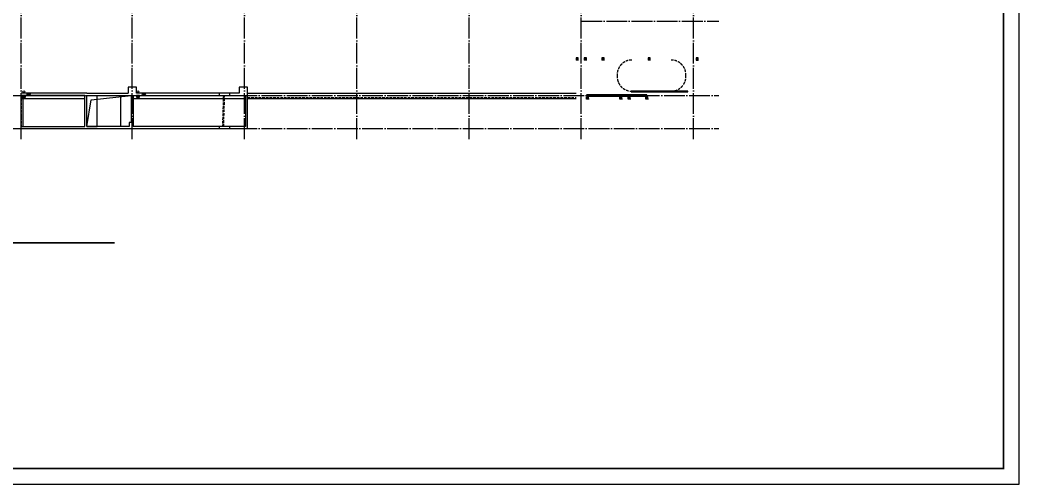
# Model space of a CAD drawing. Extents: x 6843040 to 15500510, y -6507076 to -4940511.
# Drawn here: x 9434853 to 9530967, y -5587886 to -5543253 of the extents above; entities that cross this region are included whole.
import ezdxf

# ---------------------------------------------------------------- set-up
doc = ezdxf.new("R2010")
doc.units = 0
doc.header["$LTSCALE"] = 1000
doc.header["$MEASUREMENT"] = 0
doc.linetypes.add('DASH', pattern=[0.35, 0.25, -0.1])
doc.linetypes.add('DOTE', pattern=[2.42, 2, -0.2, 0.02, -0.2])
for name, color, linetype in [('8', 8, 'Continuous'), ('BAR', 1, 'Continuous'), ('COLUMN', 10, 'Continuous'), ('DIM_SYMB', 3, 'Continuous'), ('DIM_雨水', 3, 'Continuous'), ('DOTE', 8, 'DOTE'), ('FLOOR', 9, 'Continuous'), ('plan-1', 40, 'Continuous'), ('PUB_HATCH', 8, 'Continuous'), ('PUB_TITLE', 4, 'Continuous'), ('RAIL', 163, 'Continuous'), ('STAIR', 2, 'Continuous'), ('VPIPE-雨水', 4, 'Continuous'), ('看线', 8, 'Continuous')]:
    doc.layers.add(name, color=color, linetype=linetype)

# ---------------------------------------------------------------- blocks, each defined once
blk = doc.blocks.new('电梯机房层构造柱0911')
at = {"layer": 'PUB_HATCH'}
h = blk.add_hatch(dxfattribs=at)
h.set_pattern_fill('钢筋混凝土', color=256, scale=25, angle=90, style=0)
h.set_pattern_definition([(134.999998, (-1324075.304, 949034.743), (-44.194175, -44.194172), []), (140, (-1324075.3, 949034.74), (15.68804, 179.315045), [18.75, -206.25]), (85, (-1324075.3, 949034.74), (-188.048035, -34.68783), [15, -165]), (190.4514, (-1324074, 949049.69), (-172.35988, 144.62735), [15.93505, -175.28553]), (136.1842, (-1324125.3, 949034.74), (41.37976, 266.81026), [28.125, -309.375]), (186.6356, (-1324121.86, 949056.98), (-243.52946, 233.66568), [23.90257, -262.92825]), (81.1842, (-1324125.3, 949034.74), (-243.52964, 233.6655), [22.5, -247.5]), (111, (-1324112.8, 949059.74), (100.65473, 149.22676), [18.75, -206.25]), (56, (-1324112.8, 949059.74), (-181.28751, 60.82884), [15, -165]), (161.4514, (-1324104.42, 949072.18), (-80.63262, 210.05566), [15.93505, -175.28553]), (127.499998, (-1324075.304, 949034.743), (-83.223463, 3.039967), [0, -163, 0, -167.5, 0, -165.625]), (97.499998, (-1324075.3, 949034.74), (-98.602926, 65.767388), [0, -95.5, 0, -159.25, 0, -63.125]), (57.499998, (-1324075.304, 948978.99), (5.638722, 133.455609), [0, -62.5, 0, -195, 0, -258.75]), (47.499998, (-1324075.3, 948953.99), (-25.02624, 145.796543), [0, -81.25, 0, -129.5, 0, -183.75])])
edge = h.paths.add_edge_path()
edge.add_line((-1017659, 1216516), (-1017859, 1216516))
edge.add_line((-1017659, 1216516), (-1017659, 1216716))
edge.add_line((-1017659, 1216716), (-1017859, 1216716))
edge.add_line((-1017859, 1216716), (-1017859, 1216516))
h = blk.add_hatch(dxfattribs=at)
h.set_pattern_fill('钢筋混凝土', color=256, scale=25, angle=90, style=0)
h.set_pattern_definition([(134.999998, (-1323282.9, 949034.743), (-44.194175, -44.194172), []), (140, (-1323282.9, 949034.74), (15.68804, 179.315045), [18.75, -206.25]), (85, (-1323282.9, 949034.74), (-188.048035, -34.68783), [15, -165]), (190.4514, (-1323281.6, 949049.69), (-172.35988, 144.62735), [15.93505, -175.28553]), (136.1842, (-1323332.9, 949034.74), (41.37976, 266.81026), [28.125, -309.375]), (186.6356, (-1323329.45, 949056.98), (-243.52946, 233.66568), [23.90257, -262.92825]), (81.1842, (-1323332.9, 949034.74), (-243.52964, 233.6655), [22.5, -247.5]), (111, (-1323320.4, 949059.74), (100.65473, 149.22676), [18.75, -206.25]), (56, (-1323320.4, 949059.74), (-181.28751, 60.82884), [15, -165]), (161.4514, (-1323312.02, 949072.18), (-80.63262, 210.05566), [15.93505, -175.28553]), (127.499998, (-1323282.9, 949034.743), (-83.223463, 3.039967), [0, -163, 0, -167.5, 0, -165.625]), (97.499998, (-1323282.9, 949034.74), (-98.602926, 65.767388), [0, -95.5, 0, -159.25, 0, -63.125]), (57.499998, (-1323282.9, 948978.99), (5.638722, 133.455609), [0, -62.5, 0, -195, 0, -258.75]), (47.499998, (-1323282.9, 948953.99), (-25.02624, 145.796543), [0, -81.25, 0, -129.5, 0, -183.75])])
edge = h.paths.add_edge_path()
edge.add_line((-1016867, 1216516), (-1017067, 1216516))
edge.add_line((-1016867, 1216516), (-1016867, 1216716))
edge.add_line((-1016867, 1216716), (-1017067, 1216716))
edge.add_line((-1017067, 1216716), (-1017067, 1216516))
h = blk.add_hatch(dxfattribs=at)
h.set_pattern_fill('钢筋混凝土', color=256, scale=25, angle=90, style=0)
h.set_pattern_definition([(134.999998, (-1321582.9, 949034.743), (-44.194175, -44.194172), []), (140, (-1321582.9, 949034.74), (15.68804, 179.315045), [18.75, -206.25]), (85, (-1321582.9, 949034.74), (-188.048035, -34.68783), [15, -165]), (190.4514, (-1321581.6, 949049.69), (-172.35988, 144.62735), [15.93505, -175.28553]), (136.1842, (-1321632.9, 949034.74), (41.37976, 266.81026), [28.125, -309.375]), (186.6356, (-1321629.45, 949056.98), (-243.52946, 233.66568), [23.90257, -262.92825]), (81.1842, (-1321632.9, 949034.74), (-243.52964, 233.6655), [22.5, -247.5]), (111, (-1321620.4, 949059.74), (100.65473, 149.22676), [18.75, -206.25]), (56, (-1321620.4, 949059.74), (-181.28751, 60.82884), [15, -165]), (161.4514, (-1321612.02, 949072.18), (-80.63262, 210.05566), [15.93505, -175.28553]), (127.499998, (-1321582.9, 949034.743), (-83.223463, 3.039967), [0, -163, 0, -167.5, 0, -165.625]), (97.499998, (-1321582.9, 949034.74), (-98.602926, 65.767388), [0, -95.5, 0, -159.25, 0, -63.125]), (57.499998, (-1321582.9, 948978.99), (5.638722, 133.455609), [0, -62.5, 0, -195, 0, -258.75]), (47.499998, (-1321582.9, 948953.99), (-25.02624, 145.796543), [0, -81.25, 0, -129.5, 0, -183.75])])
edge = h.paths.add_edge_path()
edge.add_line((-1015167, 1216516), (-1015367, 1216516))
edge.add_line((-1015167, 1216516), (-1015167, 1216716))
edge.add_line((-1015167, 1216716), (-1015367, 1216716))
edge.add_line((-1015367, 1216716), (-1015367, 1216516))
h = blk.add_hatch(dxfattribs=at)
h.set_pattern_fill('钢筋混凝土', color=256, scale=25, angle=90, style=0)
h.set_pattern_definition([(134.999998, (-1317154.104, 949034.27), (-44.194175, -44.194172), []), (140, (-1317154.1, 949034.27), (15.68804, 179.315045), [18.75, -206.25]), (85, (-1317154.1, 949034.27), (-188.048035, -34.68783), [15, -165]), (190.4514, (-1317152.8, 949049.21), (-172.35988, 144.62735), [15.93505, -175.28553]), (136.1842, (-1317204.1, 949034.27), (41.37976, 266.81026), [28.125, -309.375]), (186.6356, (-1317200.66, 949056.5), (-243.52946, 233.66568), [23.90257, -262.92825]), (81.1842, (-1317204.1, 949034.27), (-243.52964, 233.6655), [22.5, -247.5]), (111, (-1317191.6, 949059.27), (100.65473, 149.22676), [18.75, -206.25]), (56, (-1317191.6, 949059.27), (-181.28751, 60.82884), [15, -165]), (161.4514, (-1317183.22, 949071.7), (-80.63262, 210.05566), [15.93505, -175.28553]), (127.499998, (-1317154.104, 949034.27), (-83.223463, 3.039967), [0, -163, 0, -167.5, 0, -165.625]), (97.499998, (-1317154.1, 949034.27), (-98.602926, 65.767388), [0, -95.5, 0, -159.25, 0, -63.125]), (57.499998, (-1317154.104, 948978.52), (5.638722, 133.455609), [0, -62.5, 0, -195, 0, -258.75]), (47.499998, (-1317154.1, 948953.52), (-25.02624, 145.796543), [0, -81.25, 0, -129.5, 0, -183.75])])
edge = h.paths.add_edge_path()
edge.add_line((-1010738, 1216516), (-1010938, 1216516))
edge.add_line((-1010738, 1216516), (-1010738, 1216716))
edge.add_line((-1010738, 1216716), (-1010938, 1216716))
edge.add_line((-1010938, 1216716), (-1010938, 1216516))
h = blk.add_hatch(dxfattribs=at)
h.set_pattern_fill('钢筋混凝土', color=256, scale=25, angle=90, style=0)
h.set_pattern_definition([(134.999998, (-1312525.3, 949033.846), (-44.194175, -44.194172), []), (140, (-1312525.3, 949033.85), (15.68804, 179.315045), [18.75, -206.25]), (85, (-1312525.3, 949033.85), (-188.048035, -34.68783), [15, -165]), (190.4514, (-1312524, 949048.79), (-172.35988, 144.62735), [15.93505, -175.28553]), (136.1842, (-1312575.3, 949033.85), (41.37976, 266.81026), [28.125, -309.375]), (186.6356, (-1312571.85, 949056.08), (-243.52946, 233.66568), [23.90257, -262.92825]), (81.1842, (-1312575.3, 949033.85), (-243.52964, 233.6655), [22.5, -247.5]), (111, (-1312562.8, 949058.85), (100.65473, 149.22676), [18.75, -206.25]), (56, (-1312562.8, 949058.85), (-181.28751, 60.82884), [15, -165]), (161.4514, (-1312554.42, 949071.28), (-80.63262, 210.05566), [15.93505, -175.28553]), (127.499998, (-1312525.3, 949033.846), (-83.223463, 3.039967), [0, -163, 0, -167.5, 0, -165.625]), (97.499998, (-1312525.3, 949033.85), (-98.602926, 65.767388), [0, -95.5, 0, -159.25, 0, -63.125]), (57.499998, (-1312525.3, 948978.096), (5.638722, 133.455609), [0, -62.5, 0, -195, 0, -258.75]), (47.499998, (-1312525.3, 948953.1), (-25.02624, 145.796543), [0, -81.25, 0, -129.5, 0, -183.75])])
edge = h.paths.add_edge_path()
edge.add_line((-1006109, 1216515), (-1006309, 1216515))
edge.add_line((-1006109, 1216515), (-1006109, 1216715))
edge.add_line((-1006109, 1216715), (-1006309, 1216715))
edge.add_line((-1006309, 1216715), (-1006309, 1216515))
h = blk.add_hatch(dxfattribs=at)
h.set_pattern_fill('钢筋混凝土', color=256, scale=25, angle=90, style=0)
h.set_pattern_definition([(134.999998, (-1323075.3, 945283.8), (-44.194175, -44.194172), []), (140, (-1323075.3, 945283.8), (15.68804, 179.315045), [18.75, -206.25]), (85, (-1323075.3, 945283.8), (-188.048035, -34.68783), [15, -165]), (190.4514, (-1323074, 945298.74), (-172.35988, 144.62735), [15.93505, -175.28553]), (136.1842, (-1323125.3, 945283.8), (41.37976, 266.81026), [28.125, -309.375]), (186.6356, (-1323121.85, 945306.03), (-243.52946, 233.66568), [23.90257, -262.92825]), (81.1842, (-1323125.3, 945283.8), (-243.52964, 233.6655), [22.5, -247.5]), (111, (-1323112.8, 945308.8), (100.65473, 149.22676), [18.75, -206.25]), (56, (-1323112.8, 945308.8), (-181.28751, 60.82884), [15, -165]), (161.4514, (-1323104.41, 945321.24), (-80.63262, 210.05566), [15.93505, -175.28553]), (127.499998, (-1323075.3, 945283.8), (-83.223463, 3.039967), [0, -163, 0, -167.5, 0, -165.625]), (97.499998, (-1323075.3, 945283.8), (-98.602926, 65.767388), [0, -95.5, 0, -159.25, 0, -63.125]), (57.499998, (-1323075.3, 945228.05), (5.638722, 133.455609), [0, -62.5, 0, -195, 0, -258.75]), (47.499998, (-1323075.3, 945203.05), (-25.02624, 145.796543), [0, -81.25, 0, -129.5, 0, -183.75])])
edge = h.paths.add_edge_path()
edge.add_line((-1016659, 1212765), (-1016859, 1212765))
edge.add_line((-1016659, 1212765), (-1016659, 1212965))
edge.add_line((-1016659, 1212965), (-1016859, 1212965))
edge.add_line((-1016859, 1212965), (-1016859, 1212765))
h = blk.add_hatch(dxfattribs=at)
h.set_pattern_fill('钢筋混凝土', color=256, scale=25, angle=90, style=0)
h.set_pattern_definition([(134.999998, (-1319875.3, 945283.8), (-44.194175, -44.194172), []), (140, (-1319875.3, 945283.8), (15.68804, 179.315045), [18.75, -206.25]), (85, (-1319875.3, 945283.8), (-188.048035, -34.68783), [15, -165]), (190.4514, (-1319874, 945298.74), (-172.35988, 144.62735), [15.93505, -175.28553]), (136.1842, (-1319925.3, 945283.8), (41.37976, 266.81026), [28.125, -309.375]), (186.6356, (-1319921.85, 945306.03), (-243.52946, 233.66568), [23.90257, -262.92825]), (81.1842, (-1319925.3, 945283.8), (-243.52964, 233.6655), [22.5, -247.5]), (111, (-1319912.8, 945308.8), (100.65473, 149.22676), [18.75, -206.25]), (56, (-1319912.8, 945308.8), (-181.28751, 60.82884), [15, -165]), (161.4514, (-1319904.41, 945321.24), (-80.63262, 210.05566), [15.93505, -175.28553]), (127.499998, (-1319875.3, 945283.8), (-83.223463, 3.039967), [0, -163, 0, -167.5, 0, -165.625]), (97.499998, (-1319875.3, 945283.8), (-98.602926, 65.767388), [0, -95.5, 0, -159.25, 0, -63.125]), (57.499998, (-1319875.3, 945228.05), (5.638722, 133.455609), [0, -62.5, 0, -195, 0, -258.75]), (47.499998, (-1319875.3, 945203.05), (-25.02624, 145.796543), [0, -81.25, 0, -129.5, 0, -183.75])])
edge = h.paths.add_edge_path()
edge.add_line((-1013459, 1212765), (-1013659, 1212765))
edge.add_line((-1013459, 1212765), (-1013459, 1212965))
edge.add_line((-1013459, 1212965), (-1013659, 1212965))
edge.add_line((-1013659, 1212965), (-1013659, 1212765))
h = blk.add_hatch(dxfattribs=at)
h.set_pattern_fill('钢筋混凝土', color=256, scale=25, angle=90, style=0)
h.set_pattern_definition([(134.999998, (-1319075.3, 945283.8), (-44.194175, -44.194172), []), (140, (-1319075.3, 945283.8), (15.68804, 179.315045), [18.75, -206.25]), (85, (-1319075.3, 945283.8), (-188.048035, -34.68783), [15, -165]), (190.4514, (-1319074, 945298.74), (-172.35988, 144.62735), [15.93505, -175.28553]), (136.1842, (-1319125.3, 945283.8), (41.37976, 266.81026), [28.125, -309.375]), (186.6356, (-1319121.85, 945306.03), (-243.52946, 233.66568), [23.90257, -262.92825]), (81.1842, (-1319125.3, 945283.8), (-243.52964, 233.6655), [22.5, -247.5]), (111, (-1319112.8, 945308.8), (100.65473, 149.22676), [18.75, -206.25]), (56, (-1319112.8, 945308.8), (-181.28751, 60.82884), [15, -165]), (161.4514, (-1319104.41, 945321.24), (-80.63262, 210.05566), [15.93505, -175.28553]), (127.499998, (-1319075.3, 945283.8), (-83.223463, 3.039967), [0, -163, 0, -167.5, 0, -165.625]), (97.499998, (-1319075.3, 945283.8), (-98.602926, 65.767388), [0, -95.5, 0, -159.25, 0, -63.125]), (57.499998, (-1319075.3, 945228.05), (5.638722, 133.455609), [0, -62.5, 0, -195, 0, -258.75]), (47.499998, (-1319075.3, 945203.05), (-25.02624, 145.796543), [0, -81.25, 0, -129.5, 0, -183.75])])
edge = h.paths.add_edge_path()
edge.add_line((-1012659, 1212765), (-1012859, 1212765))
edge.add_line((-1012659, 1212765), (-1012659, 1212965))
edge.add_line((-1012659, 1212965), (-1012859, 1212965))
edge.add_line((-1012859, 1212965), (-1012859, 1212765))
h = blk.add_hatch(dxfattribs=at)
h.set_pattern_fill('钢筋混凝土', color=256, scale=25, angle=90, style=0)
h.set_pattern_definition([(134.999998, (-1317375.3, 945283.8), (-44.194175, -44.194172), []), (140, (-1317375.3, 945283.8), (15.68804, 179.315045), [18.75, -206.25]), (85, (-1317375.3, 945283.8), (-188.048035, -34.68783), [15, -165]), (190.4514, (-1317374, 945298.74), (-172.35988, 144.62735), [15.93505, -175.28553]), (136.1842, (-1317425.3, 945283.8), (41.37976, 266.81026), [28.125, -309.375]), (186.6356, (-1317421.85, 945306.03), (-243.52946, 233.66568), [23.90257, -262.92825]), (81.1842, (-1317425.3, 945283.8), (-243.52964, 233.6655), [22.5, -247.5]), (111, (-1317412.8, 945308.8), (100.65473, 149.22676), [18.75, -206.25]), (56, (-1317412.8, 945308.8), (-181.28751, 60.82884), [15, -165]), (161.4514, (-1317404.41, 945321.24), (-80.63262, 210.05566), [15.93505, -175.28553]), (127.499998, (-1317375.3, 945283.8), (-83.223463, 3.039967), [0, -163, 0, -167.5, 0, -165.625]), (97.499998, (-1317375.3, 945283.8), (-98.602926, 65.767388), [0, -95.5, 0, -159.25, 0, -63.125]), (57.499998, (-1317375.3, 945228.05), (5.638722, 133.455609), [0, -62.5, 0, -195, 0, -258.75]), (47.499998, (-1317375.3, 945203.05), (-25.02624, 145.796543), [0, -81.25, 0, -129.5, 0, -183.75])])
edge = h.paths.add_edge_path()
edge.add_line((-1010959, 1212765), (-1011159, 1212765))
edge.add_line((-1010959, 1212765), (-1010959, 1212965))
edge.add_line((-1010959, 1212965), (-1011159, 1212965))
edge.add_line((-1011159, 1212965), (-1011159, 1212765))
at = {"layer": 'COLUMN'}
for points in [[(-1017859, 1216516), (-1017659, 1216516), (-1017659, 1216716), (-1017859, 1216716)], [(-1017067, 1216516), (-1016867, 1216516), (-1016867, 1216716), (-1017067, 1216716)], [(-1015367, 1216516), (-1015167, 1216516), (-1015167, 1216716), (-1015367, 1216716)], [(-1010938, 1216516), (-1010738, 1216516), (-1010738, 1216716), (-1010938, 1216716)], [(-1006309, 1216515), (-1006109, 1216515), (-1006109, 1216715), (-1006309, 1216715)], [(-1016859, 1212765), (-1016659, 1212765), (-1016659, 1212965), (-1016859, 1212965)], [(-1013659, 1212765), (-1013459, 1212765), (-1013459, 1212965), (-1013659, 1212965)], [(-1012859, 1212765), (-1012659, 1212765), (-1012659, 1212965), (-1012859, 1212965)], [(-1011159, 1212765), (-1010959, 1212765), (-1010959, 1212965), (-1011159, 1212965)]]:
    blk.add_lwpolyline(points, close=True, dxfattribs=at)
blk = doc.blocks.new('电梯机房层排水0922')
at = {"layer": '8', "color": 7, "true_color": 0xffffff}
for p, q in [((9429708, -5550500), (9429321, -5550300)), ((9429708, -5550300), (9429321, -5550500)), ((9440797, -5550500), (9440410, -5550300)), ((9440797, -5550300), (9440410, -5550500))]:
    blk.add_line(p, q, dxfattribs=at)
at = {"layer": '8', "color": 7, "const_width": 50}
for points in [[(9429708, -5550500), (9429708, -5550300), (9429321, -5550300), (9429321, -5550500)], [(9440797, -5550500), (9440797, -5550300), (9440410, -5550300), (9440410, -5550500)]]:
    blk.add_lwpolyline(points, close=True, dxfattribs=at)
at = {"layer": 'DIM_雨水'}
for p, q in [((9429013, -5550501), (9429013, -5550673)), ((9429114, -5550501), (9429114, -5550673)), ((9439983, -5550501), (9439983, -5550673)), ((9440084, -5550501), (9440084, -5550673))]:
    blk.add_line(p, q, dxfattribs=at)
for points in [[(9428909, -5550673), (9429209, -5550673), (9429209, -5550501), (9428909, -5550501)], [(9439879, -5550673), (9440179, -5550673), (9440179, -5550501), (9439879, -5550501)]]:
    blk.add_lwpolyline(points, close=True, dxfattribs=at)
at = {"layer": 'VPIPE-雨水'}
for centre in [(9429059, -5550159), (9440029, -5550171)]:
    blk.add_circle(centre, 90, dxfattribs=at)

msp = doc.modelspace()

# ---------------------------------------------------------------- linework, layer by layer
for points in [[(9434977.6, -5553702.5), (9456752.6, -5553702.5), (9456752.6, -5549702.5), (9455952.6, -5549702.5), (9455952.6, -5550302), (9446052.6, -5550302), (9446052.6, -5549702.5), (9445252.6, -5549702.5), (9445252.6, -5550302)], [(9434977.6, -5553702), (9434977.6, -5550302)], [(9434977.6, -5553702), (9434977.6, -5550302)], [(9441277.2, -5550302), (9434977.6, -5550302)], [(9434977.6, -5550502), (9441077.2, -5550502)], [(9434977.6, -5553502), (9441077.2, -5553502), (9441077.2, -5550502), (9434977.6, -5550502)], [(9441277.2, -5550302), (9445252.6, -5550302)], [(9441277.2, -5553501.5), (9441277.2, -5550502)], [(9441277.2, -5550502), (9445252.6, -5550502)], [(9441277.2, -5553501.5), (9442277.2, -5553501.5), (9442277.2, -5550502)], [(9445352.6, -5553501.7), (9444552.6, -5553501.5), (9444552.6, -5550502)], [(9445252.6, -5550502), (9445252.6, -5550502.5), (9445552.6, -5550502), (9445552.6, -5553102.5), (9445352.6, -5553102.5), (9445352.6, -5553501.7)], [(9445752.6, -5550502), (9456552.6, -5550502), (9456552.6, -5553502), (9445752.6, -5553501.7)], [(9445752.6, -5550502), (9445752.6, -5553501.7)], [(9456752.6, -5550302), (9488352.6, -5550302)], [(9456752.6, -5550802), (9488352.6, -5550802)], [(9445352.6, -5553501.7), (9441277.2, -5553501.5)]]:
    msp.add_lwpolyline(points)
at = {"linetype": 'DASH'}
msp.add_lwpolyline([(9456752.6, -5550702), (9488352.6, -5550702)], dxfattribs=at)
at = {"layer": 'DIM_SYMB'}
for points in [[(9441277.2, -5553501.5), (9441699, -5550927.4), (9445552.6, -5550502)], [(9434977.6, -5550802), (9441077.2, -5550802)], [(9445752.6, -5550802), (9456552.6, -5550802)]]:
    msp.add_lwpolyline(points, dxfattribs=at)
at = {"layer": 'DIM_SYMB', "const_width": 175}
msp.add_lwpolyline([(9431894.1, -5564686.8), (9443975.8, -5564686.8)], dxfattribs=at)
at = {"layer": 'DOTE'}
for p, q in [((9434977.6, -5554702), (9434977.6, -5485702.5)), ((9445652.6, -5554702), (9445652.6, -5485702.5)), ((9456452.6, -5554702), (9456452.6, -5485702.5)), ((9467252.6, -5554702), (9467252.6, -5485702.5)), ((9478052.6, -5554702), (9478052.6, -5485702.5)), ((9488852.6, -5554702), (9488852.6, -5485702.5)), ((9499652.6, -5554702), (9499652.6, -5485702.5)), ((9488852.6, -5543352), (9502093.4, -5543352)), ((9368552.6, -5550502), (9502093.4, -5550502)), ((9368552.6, -5553702), (9502093.4, -5553702))]:
    msp.add_line(p, q, dxfattribs=at)
at = {"layer": 'FLOOR', "linetype": 'DASH'}
for points in [[(9493722.6, -5550101.5, -0.4297216), (9492299.5, -5548601.5, -0.4297216), (9493722.6, -5547101.5)], [(9497500.4, -5550101.5, 0.4297216), (9498923.4, -5548601.5, 0.4297216), (9497500.4, -5547101.5)]]:
    msp.add_lwpolyline(points, format="xyb", dxfattribs=at)
for points in [[(9434977.6, -5550502), (9434977.6, -5553701.8)], [(9454540.2, -5550502), (9455026, -5550502), (9455026, -5550302), (9454026, -5550302), (9454026, -5550502), (9454326, -5550502), (9454420.1, -5550502), (9454331.9, -5553502), (9454326, -5553502), (9454026, -5553502), (9454026, -5553702), (9454326, -5553702), (9455026, -5553702), (9455026, -5553502), (9454451.9, -5553502), (9454540, -5550505.5)]]:
    msp.add_lwpolyline(points, dxfattribs=at)
at = {"layer": 'FLOOR'}
for points in [[(9435127.6, -5550502), (9435127.6, -5553502)], [(9495152.6, -5550653.1), (9495152.6, -5550453.1), (9489352.6, -5550453.1)]]:
    msp.add_lwpolyline(points, dxfattribs=at)
at = {"layer": 'PUB_TITLE'}
msp.add_lwpolyline([(9352616.9, -5587885.6), (9530966.9, -5587885.6), (9530966.9, -5461735.6), (9352616.9, -5461735.6)], close=True, dxfattribs=at)
at = {"layer": 'PUB_TITLE', "const_width": 150}
msp.add_lwpolyline([(9356366.9, -5586385.6), (9529466.9, -5586385.6), (9529466.9, -5463235.6), (9356366.9, -5463235.6)], close=True, dxfattribs=at)
at = {"layer": 'RAIL'}
msp.add_lwpolyline([(9489352.6, -5550583.1), (9495112.6, -5550583.1), (9495112.6, -5550523.1), (9489352.6, -5550523.1)], dxfattribs=at)
at = {"layer": 'STAIR'}
msp.add_lwpolyline([(9493722.4, -5550101.5), (9493662.4, -5550101.5), (9493662.4, -5550161.5), (9499102.6, -5550161.5), (9499102.6, -5550101.5)], close=True, dxfattribs=at)
at = {"layer": '看线'}
for points in [[(9456752.6, -5550302), (9488352.6, -5550302)], [(9456752.6, -5550802), (9488352.6, -5550802)]]:
    msp.add_lwpolyline(points, dxfattribs=at)
at = {"layer": '看线', "linetype": 'DASH'}
msp.add_lwpolyline([(9456752.6, -5550702), (9488352.6, -5550702)], dxfattribs=at)

# ---------------------------------------------------------------- block references
at = {"layer": 'BAR', "color": 1}
msp.add_blockref('电梯机房层构造柱0911', (10506211.5, -6763617.3), dxfattribs=at)
at = {"layer": 'plan-1'}
msp.add_blockref('电梯机房层排水0922', (6169.2, -1.1), dxfattribs=at)

doc.saveas('drawing.dxf')
